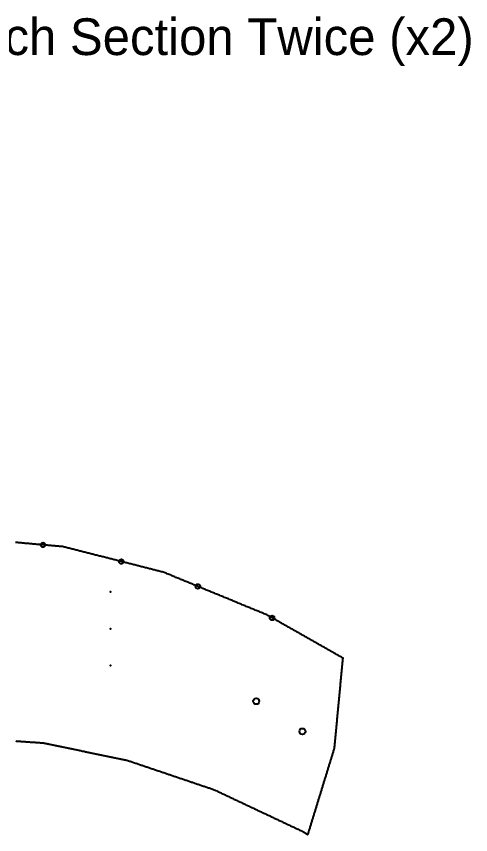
# Model space of a CAD drawing. Extents: x 2 to 431, y 2 to 326.
# Drawn here: x 219.3 to 268.8, y 1.6 to 90.7 of the extents above; entities that cross this region are included whole.
import ezdxf

# ---------------------------------------------------------------- set-up
doc = ezdxf.new("R2010")
doc.units = 0
doc.layers.get('0').update_dxf_attribs({"linetype": 'CONTINUOUS'})
for name, color, linetype in [('ANNOTATION', 7, 'CONTINUOUS'), ('DRILLING', 3, 'CONTINUOUS'), ('ENGRAVE', 4, 'CONTINUOUS'), ('RIB_INDICATION', 1, 'CONTINUOUS')]:
    doc.layers.add(name, color=color, linetype=linetype)

# ---------------------------------------------------------------- blocks, each defined once
blk = doc.blocks.new('*U200')
at = {"layer": 'ANNOTATION', "linetype": 'BYBLOCK'}
blk.add_line((201.429, 87.99), (201.789, 87.99), dxfattribs=at)
blk.add_lwpolyline([(169.926, 76.593), (201.429, 87.99)], dxfattribs=at)
at = {"layer": 'ANNOTATION'}
blk.add_solid([(169.936, 76.565), (169.757, 76.532), (169.916, 76.621)], dxfattribs=at)
blk.add_text('Cut Each Section Twice (x2)', height=4, dxfattribs=at).set_placement((201.607, 86.516))
blk = doc.blocks.new('*U168')
at = {"layer": 'ENGRAVE'}
blk.add_point((0, 0), dxfattribs=at)
blk = doc.blocks.new('*U169')
at = {"layer": 'ENGRAVE', "color": 0, "linetype": 'BYBLOCK'}
for p in [(0, 0), (4, 0), (8, 0)]:
    blk.add_blockref('*U168', p, dxfattribs=at)

msp = doc.modelspace()

# ---------------------------------------------------------------- linework, layer by layer
msp.add_polyline3d([(219.196, 11.816, 0), (219.28, 11.81, 0), (219.364, 11.804, 0), (219.448, 11.798, 0), (219.531, 11.792, 0), (219.615, 11.786, 0), (219.699, 11.78, 0), (219.783, 11.774, 0), (219.867, 11.768, 0), (219.951, 11.762, 0), (220.034, 11.756, 0), (220.118, 11.75, 0), (220.202, 11.744, 0), (220.286, 11.738, 0), (220.37, 11.732, 0), (220.454, 11.726, 0), (220.537, 11.72, 0), (220.621, 11.714, 0), (220.705, 11.709, 0), (220.789, 11.703, 0), (220.873, 11.697, 0), (220.956, 11.691, 0), (221.04, 11.685, 0), (221.124, 11.679, 0), (221.208, 11.673, 0), (221.292, 11.667, 0), (221.376, 11.661, 0), (221.459, 11.655, 0), (221.543, 11.649, 0), (221.627, 11.643, 0), (221.711, 11.637, 0), (221.795, 11.631, 0), (221.879, 11.625, 0), (221.962, 11.619, 0), (222.046, 11.613, 0), (222.13, 11.607, 0), (222.215, 11.598, 0), (222.303, 11.579, 0), (222.392, 11.561, 0), (222.48, 11.543, 0), (222.568, 11.525, 0), (222.657, 11.507, 0), (222.745, 11.488, 0), (222.833, 11.47, 0), (222.921, 11.452, 0), (223.01, 11.434, 0), (223.098, 11.415, 0), (223.186, 11.397, 0), (223.274, 11.379, 0), (223.363, 11.361, 0), (223.451, 11.343, 0), (223.539, 11.324, 0), (223.628, 11.306, 0), (223.716, 11.288, 0), (223.804, 11.27, 0), (223.892, 11.252, 0), (223.981, 11.233, 0), (224.069, 11.215, 0), (224.157, 11.197, 0), (224.245, 11.179, 0), (224.334, 11.16, 0), (224.422, 11.142, 0), (224.51, 11.124, 0), (224.599, 11.106, 0), (224.687, 11.088, 0), (224.775, 11.069, 0), (224.863, 11.051, 0), (224.952, 11.033, 0), (225.04, 11.015, 0), (225.128, 10.996, 0), (225.216, 10.978, 0), (225.305, 10.96, 0), (225.393, 10.942, 0), (225.481, 10.924, 0), (225.57, 10.905, 0), (225.658, 10.887, 0), (225.746, 10.869, 0), (225.834, 10.851, 0), (225.923, 10.832, 0), (226.011, 10.814, 0), (226.099, 10.796, 0), (226.188, 10.778, 0), (226.276, 10.76, 0), (226.364, 10.741, 0), (226.452, 10.723, 0), (226.541, 10.705, 0), (226.629, 10.687, 0), (226.717, 10.668, 0), (226.805, 10.65, 0), (226.894, 10.632, 0), (226.982, 10.614, 0), (227.07, 10.596, 0), (227.159, 10.577, 0), (227.247, 10.559, 0), (227.335, 10.541, 0), (227.423, 10.523, 0), (227.512, 10.505, 0), (227.6, 10.486, 0), (227.688, 10.468, 0), (227.776, 10.45, 0), (227.865, 10.432, 0), (227.953, 10.413, 0), (228.041, 10.395, 0), (228.13, 10.377, 0), (228.218, 10.359, 0), (228.306, 10.341, 0), (228.394, 10.322, 0), (228.483, 10.304, 0), (228.571, 10.286, 0), (228.659, 10.268, 0), (228.747, 10.249, 0), (228.836, 10.231, 0), (228.924, 10.213, 0), (229.012, 10.195, 0), (229.101, 10.177, 0), (229.189, 10.158, 0), (229.277, 10.14, 0), (229.365, 10.122, 0), (229.454, 10.104, 0), (229.542, 10.085, 0), (229.63, 10.067, 0), (229.718, 10.049, 0), (229.807, 10.031, 0), (229.895, 10.012, 0), (229.983, 9.994, 0), (230.072, 9.976, 0), (230.16, 9.958, 0), (230.248, 9.94, 0), (230.336, 9.921, 0), (230.425, 9.903, 0), (230.513, 9.885, 0), (230.601, 9.867, 0), (230.69, 9.849, 0), (230.778, 9.83, 0), (230.866, 9.812, 0), (230.954, 9.794, 0), (231.043, 9.776, 0), (231.131, 9.757, 0), (231.219, 9.739, 0), (231.307, 9.721, 0), (231.398, 9.693, 0), (231.49, 9.662, 0), (231.581, 9.631, 0), (231.672, 9.6, 0), (231.764, 9.57, 0), (231.855, 9.539, 0), (231.947, 9.508, 0), (232.038, 9.477, 0), (232.13, 9.446, 0), (232.221, 9.415, 0), (232.313, 9.384, 0), (232.404, 9.353, 0), (232.496, 9.322, 0), (232.587, 9.291, 0), (232.679, 9.26, 0), (232.77, 9.229, 0), (232.861, 9.198, 0), (232.953, 9.168, 0), (233.044, 9.137, 0), (233.136, 9.106, 0), (233.227, 9.075, 0), (233.319, 9.044, 0), (233.41, 9.013, 0), (233.502, 8.982, 0), (233.593, 8.951, 0), (233.685, 8.92, 0), (233.776, 8.889, 0), (233.868, 8.858, 0), (233.959, 8.827, 0), (234.05, 8.796, 0), (234.142, 8.766, 0), (234.233, 8.735, 0), (234.325, 8.704, 0), (234.416, 8.673, 0), (234.508, 8.642, 0), (234.599, 8.611, 0), (234.691, 8.58, 0), (234.782, 8.549, 0), (234.874, 8.518, 0), (234.965, 8.487, 0), (235.057, 8.456, 0), (235.148, 8.425, 0), (235.239, 8.395, 0), (235.331, 8.364, 0), (235.422, 8.333, 0), (235.514, 8.302, 0), (235.605, 8.271, 0), (235.697, 8.24, 0), (235.788, 8.209, 0), (235.88, 8.178, 0), (235.971, 8.147, 0), (236.063, 8.116, 0), (236.154, 8.085, 0), (236.246, 8.054, 0), (236.337, 8.023, 0), (236.428, 7.993, 0), (236.52, 7.962, 0), (236.611, 7.931, 0), (236.703, 7.9, 0), (236.794, 7.869, 0), (236.886, 7.838, 0), (236.977, 7.807, 0), (237.069, 7.776, 0), (237.16, 7.745, 0), (237.252, 7.714, 0), (237.343, 7.683, 0), (237.435, 7.652, 0), (237.526, 7.621, 0), (237.617, 7.591, 0), (237.709, 7.56, 0), (237.8, 7.529, 0), (237.892, 7.498, 0), (237.983, 7.467, 0), (238.075, 7.436, 0), (238.166, 7.405, 0), (238.258, 7.374, 0), (238.349, 7.343, 0), (238.441, 7.312, 0), (238.532, 7.281, 0), (238.624, 7.25, 0), (238.715, 7.219, 0), (238.806, 7.189, 0), (238.898, 7.158, 0), (238.989, 7.127, 0), (239.081, 7.096, 0), (239.172, 7.065, 0), (239.264, 7.034, 0), (239.355, 7.003, 0), (239.447, 6.972, 0), (239.538, 6.941, 0), (239.63, 6.91, 0), (239.721, 6.879, 0), (239.813, 6.848, 0), (239.904, 6.817, 0), (239.995, 6.787, 0), (240.087, 6.756, 0), (240.178, 6.725, 0), (240.27, 6.694, 0), (240.361, 6.663, 0), (240.453, 6.632, 0), (240.544, 6.601, 0), (240.636, 6.57, 0), (240.727, 6.539, 0), (240.819, 6.505, 0), (240.912, 6.461, 0), (241.006, 6.417, 0), (241.099, 6.373, 0), (241.192, 6.329, 0), (241.286, 6.285, 0), (241.379, 6.241, 0), (241.472, 6.197, 0), (241.565, 6.153, 0), (241.659, 6.109, 0), (241.752, 6.065, 0), (241.845, 6.021, 0), (241.939, 5.977, 0), (242.032, 5.933, 0), (242.125, 5.889, 0), (242.219, 5.845, 0), (242.312, 5.801, 0), (242.405, 5.757, 0), (242.499, 5.713, 0), (242.592, 5.669, 0), (242.685, 5.625, 0), (242.778, 5.581, 0), (242.872, 5.537, 0), (242.965, 5.493, 0), (243.058, 5.449, 0), (243.152, 5.405, 0), (243.245, 5.361, 0), (243.338, 5.317, 0), (243.432, 5.273, 0), (243.525, 5.229, 0), (243.618, 5.185, 0), (243.711, 5.141, 0), (243.805, 5.097, 0), (243.898, 5.053, 0), (243.991, 5.009, 0), (244.085, 4.965, 0), (244.178, 4.921, 0), (244.271, 4.877, 0), (244.365, 4.833, 0), (244.458, 4.789, 0), (244.551, 4.745, 0), (244.644, 4.701, 0), (244.738, 4.657, 0), (244.831, 4.613, 0), (244.924, 4.569, 0), (245.018, 4.525, 0), (245.111, 4.481, 0), (245.204, 4.437, 0), (245.298, 4.393, 0), (245.391, 4.349, 0), (245.484, 4.305, 0), (245.578, 4.261, 0), (245.671, 4.217, 0), (245.764, 4.173, 0), (245.857, 4.129, 0), (245.951, 4.085, 0), (246.044, 4.041, 0), (246.137, 3.997, 0), (246.231, 3.953, 0), (246.324, 3.909, 0), (246.417, 3.865, 0), (246.511, 3.821, 0), (246.604, 3.777, 0), (246.697, 3.733, 0), (246.79, 3.689, 0), (246.884, 3.645, 0), (246.977, 3.601, 0), (247.07, 3.557, 0), (247.164, 3.513, 0), (247.257, 3.469, 0), (247.35, 3.425, 0), (247.444, 3.381, 0), (247.537, 3.337, 0), (247.63, 3.293, 0), (247.723, 3.249, 0), (247.817, 3.205, 0), (247.91, 3.161, 0), (248.003, 3.117, 0), (248.097, 3.073, 0), (248.19, 3.029, 0), (248.283, 2.985, 0), (248.377, 2.941, 0), (248.47, 2.897, 0), (248.563, 2.853, 0), (248.657, 2.809, 0), (248.75, 2.765, 0), (248.843, 2.721, 0), (248.936, 2.677, 0), (249.03, 2.633, 0), (249.123, 2.589, 0), (249.216, 2.545, 0), (249.31, 2.501, 0), (249.403, 2.457, 0), (249.496, 2.413, 0), (249.59, 2.369, 0), (249.683, 2.325, 0), (249.776, 2.281, 0), (249.869, 2.237, 0), (249.963, 2.193, 0), (250.056, 2.149, 0), (250.149, 2.105, 0), (250.243, 2.061, 0), (250.336, 2.017, 0), (250.429, 1.973, 0), (250.462, 1.957, 0), (250.467, 1.954, 0), (250.473, 1.95, 0), (250.478, 1.947, 0), (250.484, 1.944, 0), (250.489, 1.94, 0), (250.495, 1.937, 0), (250.5, 1.934, 0), (250.506, 1.93, 0), (250.511, 1.927, 0), (250.517, 1.924, 0), (250.522, 1.92, 0), (250.528, 1.917, 0), (250.533, 1.913, 0), (250.539, 1.91, 0), (250.544, 1.907, 0), (250.55, 1.903, 0), (250.555, 1.9, 0), (250.561, 1.897, 0), (250.566, 1.893, 0), (250.572, 1.89, 0), (250.577, 1.887, 0), (250.583, 1.883, 0), (250.588, 1.88, 0), (250.594, 1.877, 0), (250.599, 1.873, 0), (250.605, 1.87, 0), (250.61, 1.867, 0), (250.616, 1.863, 0), (250.621, 1.86, 0), (250.626, 1.856, 0), (250.632, 1.853, 0), (250.637, 1.85, 0), (250.643, 1.846, 0), (250.648, 1.843, 0), (250.654, 1.84, 0), (250.659, 1.836, 0), (250.665, 1.833, 0), (250.67, 1.83, 0), (250.676, 1.826, 0), (250.681, 1.823, 0), (250.687, 1.819, 0), (250.692, 1.816, 0), (250.698, 1.813, 0), (250.703, 1.809, 0), (250.709, 1.806, 0), (250.714, 1.803, 0), (250.72, 1.799, 0), (250.725, 1.796, 0), (250.731, 1.793, 0), (250.736, 1.789, 0), (250.742, 1.786, 0), (250.747, 1.783, 0), (250.753, 1.779, 0), (250.758, 1.776, 0), (250.764, 1.773, 0), (250.769, 1.769, 0), (250.775, 1.766, 0), (250.78, 1.762, 0), (250.786, 1.759, 0), (250.791, 1.756, 0), (250.796, 1.752, 0), (250.802, 1.749, 0), (250.807, 1.746, 0), (250.813, 1.742, 0), (250.818, 1.739, 0), (250.824, 1.736, 0), (250.829, 1.732, 0), (250.835, 1.729, 0), (250.84, 1.726, 0), (250.846, 1.722, 0), (250.851, 1.719, 0), (250.857, 1.715, 0), (250.862, 1.712, 0), (250.868, 1.709, 0), (250.873, 1.705, 0), (250.879, 1.702, 0), (250.884, 1.699, 0), (250.89, 1.695, 0), (250.895, 1.692, 0), (250.901, 1.689, 0), (250.906, 1.685, 0), (250.912, 1.682, 0), (250.917, 1.679, 0), (250.923, 1.675, 0), (250.928, 1.672, 0), (250.934, 1.668, 0), (250.939, 1.665, 0), (250.945, 1.662, 0), (250.95, 1.658, 0), (250.956, 1.655, 0), (250.961, 1.652, 0), (250.966, 1.648, 0), (250.972, 1.645, 0), (250.977, 1.642, 0), (250.983, 1.638, 0), (250.988, 1.635, 0), (250.994, 1.632, 0), (250.999, 1.628, 0), (251.005, 1.625, 0), (251.01, 1.621, 0), (251.016, 1.618, 0), (251.021, 1.615, 0), (251.03, 1.626, 0), (251.058, 1.716, 0), (251.086, 1.806, 0), (251.113, 1.896, 0), (251.141, 1.986, 0), (251.169, 2.076, 0), (251.197, 2.166, 0), (251.224, 2.256, 0), (251.252, 2.346, 0), (251.28, 2.436, 0), (251.307, 2.526, 0), (251.335, 2.616, 0), (251.363, 2.706, 0), (251.39, 2.796, 0), (251.418, 2.886, 0), (251.446, 2.976, 0), (251.474, 3.066, 0), (251.501, 3.156, 0), (251.529, 3.246, 0), (251.557, 3.336, 0), (251.584, 3.426, 0), (251.612, 3.516, 0), (251.64, 3.606, 0), (251.667, 3.696, 0), (251.695, 3.786, 0), (251.723, 3.876, 0), (251.751, 3.966, 0), (251.778, 4.056, 0), (251.806, 4.146, 0), (251.834, 4.236, 0), (251.861, 4.326, 0), (251.889, 4.416, 0), (251.917, 4.506, 0), (251.944, 4.596, 0), (251.972, 4.686, 0), (252, 4.776, 0), (252.028, 4.866, 0), (252.055, 4.956, 0), (252.083, 5.046, 0), (252.111, 5.136, 0), (252.138, 5.226, 0), (252.166, 5.316, 0), (252.194, 5.406, 0), (252.221, 5.496, 0), (252.249, 5.586, 0), (252.277, 5.676, 0), (252.304, 5.766, 0), (252.332, 5.856, 0), (252.36, 5.946, 0), (252.388, 6.036, 0), (252.415, 6.126, 0), (252.443, 6.216, 0), (252.471, 6.306, 0), (252.498, 6.396, 0), (252.526, 6.486, 0), (252.554, 6.576, 0), (252.581, 6.666, 0), (252.609, 6.756, 0), (252.637, 6.846, 0), (252.665, 6.936, 0), (252.692, 7.026, 0), (252.72, 7.116, 0), (252.748, 7.206, 0), (252.775, 7.296, 0), (252.803, 7.386, 0), (252.831, 7.476, 0), (252.858, 7.566, 0), (252.886, 7.656, 0), (252.914, 7.746, 0), (252.942, 7.836, 0), (252.969, 7.926, 0), (252.997, 8.016, 0), (253.025, 8.106, 0), (253.052, 8.196, 0), (253.08, 8.286, 0), (253.108, 8.376, 0), (253.135, 8.466, 0), (253.163, 8.556, 0), (253.191, 8.646, 0), (253.219, 8.736, 0), (253.246, 8.826, 0), (253.274, 8.916, 0), (253.302, 9.006, 0), (253.329, 9.096, 0), (253.357, 9.186, 0), (253.385, 9.276, 0), (253.412, 9.366, 0), (253.44, 9.456, 0), (253.468, 9.546, 0), (253.496, 9.636, 0), (253.523, 9.726, 0), (253.551, 9.816, 0), (253.579, 9.906, 0), (253.606, 9.996, 0), (253.634, 10.086, 0), (253.662, 10.176, 0), (253.689, 10.266, 0), (253.717, 10.356, 0), (253.745, 10.446, 0), (253.773, 10.536, 0), (253.8, 10.626, 0), (253.828, 10.716, 0), (253.856, 10.806, 0), (253.883, 10.896, 0), (253.895, 10.935, 0), (253.898, 10.945, 0), (253.901, 10.954, 0), (253.903, 10.963, 0), (253.906, 10.973, 0), (253.908, 10.982, 0), (253.91, 10.992, 0), (253.913, 11.001, 0), (253.915, 11.01, 0), (253.917, 11.02, 0), (253.919, 11.029, 0), (253.921, 11.039, 0), (253.922, 11.048, 0), (253.924, 11.058, 0), (253.926, 11.068, 0), (253.927, 11.077, 0), (253.928, 11.087, 0), (253.93, 11.096, 0), (253.931, 11.106, 0), (253.932, 11.115, 0), (253.933, 11.125, 0), (253.938, 11.177, 0), (253.947, 11.271, 0), (253.956, 11.364, 0), (253.964, 11.458, 0), (253.973, 11.552, 0), (253.982, 11.646, 0), (253.991, 11.739, 0), (254, 11.833, 0), (254.009, 11.927, 0), (254.018, 12.021, 0), (254.026, 12.114, 0), (254.035, 12.208, 0), (254.044, 12.302, 0), (254.053, 12.396, 0), (254.062, 12.489, 0), (254.071, 12.583, 0), (254.079, 12.677, 0), (254.088, 12.771, 0), (254.097, 12.864, 0), (254.106, 12.958, 0), (254.115, 13.052, 0), (254.124, 13.146, 0), (254.133, 13.239, 0), (254.141, 13.333, 0), (254.15, 13.427, 0), (254.159, 13.521, 0), (254.168, 13.614, 0), (254.177, 13.708, 0), (254.186, 13.802, 0), (254.195, 13.896, 0), (254.203, 13.989, 0), (254.212, 14.083, 0), (254.221, 14.177, 0), (254.23, 14.271, 0), (254.239, 14.364, 0), (254.248, 14.458, 0), (254.257, 14.552, 0), (254.265, 14.646, 0), (254.274, 14.739, 0), (254.283, 14.833, 0), (254.292, 14.927, 0), (254.301, 15.021, 0), (254.31, 15.114, 0), (254.318, 15.208, 0), (254.327, 15.302, 0), (254.336, 15.396, 0), (254.345, 15.489, 0), (254.354, 15.583, 0), (254.363, 15.677, 0), (254.372, 15.771, 0), (254.38, 15.864, 0), (254.389, 15.958, 0), (254.398, 16.052, 0), (254.407, 16.145, 0), (254.416, 16.239, 0), (254.425, 16.333, 0), (254.434, 16.427, 0), (254.442, 16.52, 0), (254.451, 16.614, 0), (254.46, 16.708, 0), (254.469, 16.802, 0), (254.478, 16.895, 0), (254.487, 16.989, 0), (254.495, 17.083, 0), (254.504, 17.177, 0), (254.513, 17.27, 0), (254.522, 17.364, 0), (254.531, 17.458, 0), (254.54, 17.552, 0), (254.549, 17.645, 0), (254.557, 17.739, 0), (254.566, 17.833, 0), (254.575, 17.927, 0), (254.584, 18.02, 0), (254.593, 18.114, 0), (254.602, 18.208, 0), (254.611, 18.302, 0), (254.619, 18.395, 0), (254.628, 18.489, 0), (254.637, 18.583, 0), (254.646, 18.677, 0), (254.655, 18.77, 0), (254.664, 18.864, 0), (254.673, 18.958, 0), (254.681, 19.052, 0), (254.69, 19.145, 0), (254.699, 19.239, 0), (254.708, 19.333, 0), (254.717, 19.427, 0), (254.726, 19.52, 0), (254.734, 19.614, 0), (254.743, 19.708, 0), (254.752, 19.802, 0), (254.761, 19.895, 0), (254.77, 19.989, 0), (254.779, 20.083, 0), (254.788, 20.177, 0), (254.796, 20.27, 0), (254.805, 20.364, 0), (254.814, 20.458, 0), (254.823, 20.552, 0), (254.832, 20.645, 0), (254.841, 20.739, 0), (254.85, 20.833, 0), (254.772, 20.88, 0), (254.691, 20.926, 0), (254.611, 20.971, 0), (254.53, 21.017, 0), (254.449, 21.063, 0), (254.369, 21.109, 0), (254.288, 21.154, 0), (254.208, 21.2, 0), (254.127, 21.246, 0), (254.046, 21.291, 0), (253.966, 21.337, 0), (253.885, 21.383, 0), (253.805, 21.429, 0), (253.724, 21.474, 0), (253.643, 21.52, 0), (253.563, 21.566, 0), (253.482, 21.611, 0), (253.402, 21.657, 0), (253.321, 21.703, 0), (253.24, 21.749, 0), (253.16, 21.794, 0), (253.079, 21.84, 0), (252.999, 21.886, 0), (252.918, 21.931, 0), (252.837, 21.977, 0), (252.757, 22.023, 0), (252.676, 22.069, 0), (252.596, 22.114, 0), (252.515, 22.16, 0), (252.434, 22.206, 0), (252.354, 22.251, 0), (252.273, 22.297, 0), (252.193, 22.343, 0), (252.112, 22.389, 0), (252.031, 22.434, 0), (251.951, 22.48, 0), (251.87, 22.526, 0), (251.79, 22.571, 0), (251.709, 22.617, 0), (251.629, 22.663, 0), (251.548, 22.709, 0), (251.467, 22.754, 0), (251.387, 22.8, 0), (251.306, 22.846, 0), (251.226, 22.891, 0), (251.145, 22.937, 0), (251.064, 22.983, 0), (250.984, 23.029, 0), (250.903, 23.074, 0), (250.823, 23.12, 0), (250.742, 23.166, 0), (250.661, 23.211, 0), (250.581, 23.257, 0), (250.5, 23.303, 0), (250.42, 23.349, 0), (250.339, 23.394, 0), (250.258, 23.44, 0), (250.178, 23.486, 0), (250.097, 23.531, 0), (250.017, 23.577, 0), (249.936, 23.623, 0), (249.855, 23.668, 0), (249.775, 23.714, 0), (249.694, 23.76, 0), (249.614, 23.806, 0), (249.533, 23.851, 0), (249.452, 23.897, 0), (249.372, 23.943, 0), (249.291, 23.988, 0), (249.211, 24.034, 0), (249.13, 24.08, 0), (249.049, 24.125, 0), (248.969, 24.171, 0), (248.888, 24.217, 0), (248.808, 24.263, 0), (248.727, 24.308, 0), (248.646, 24.354, 0), (248.566, 24.4, 0), (248.485, 24.445, 0), (248.405, 24.491, 0), (248.324, 24.537, 0), (248.244, 24.583, 0), (248.163, 24.628, 0), (248.082, 24.674, 0), (248.002, 24.72, 0), (247.921, 24.765, 0), (247.841, 24.811, 0), (247.76, 24.857, 0), (247.679, 24.903, 0), (247.599, 24.948, 0), (247.518, 24.994, 0), (247.438, 25.04, 0), (247.357, 25.085, 0), (247.276, 25.131, 0), (247.196, 25.177, 0), (247.115, 25.223, 0), (247.035, 25.268, 0), (246.954, 25.314, 0), (246.873, 25.36, 0), (246.793, 25.405, 0), (246.712, 25.451, 0), (246.632, 25.497, 0), (246.551, 25.543, 0), (246.459, 25.588, 0), (246.351, 25.632, 0), (246.243, 25.677, 0), (246.135, 25.721, 0), (246.027, 25.766, 0), (245.919, 25.81, 0), (245.812, 25.855, 0), (245.704, 25.899, 0), (245.596, 25.944, 0), (245.488, 25.988, 0), (245.38, 26.032, 0), (245.272, 26.077, 0), (245.165, 26.121, 0), (245.057, 26.166, 0), (244.949, 26.21, 0), (244.841, 26.255, 0), (244.733, 26.299, 0), (244.625, 26.344, 0), (244.518, 26.388, 0), (244.41, 26.433, 0), (244.302, 26.477, 0), (244.194, 26.522, 0), (244.086, 26.566, 0), (243.978, 26.611, 0), (243.871, 26.655, 0), (243.763, 26.7, 0), (243.655, 26.744, 0), (243.547, 26.789, 0), (243.439, 26.833, 0), (243.331, 26.878, 0), (243.224, 26.922, 0), (243.116, 26.966, 0), (243.008, 27.011, 0), (242.9, 27.055, 0), (242.792, 27.1, 0), (242.684, 27.144, 0), (242.577, 27.189, 0), (242.469, 27.233, 0), (242.361, 27.278, 0), (242.253, 27.322, 0), (242.145, 27.367, 0), (242.038, 27.411, 0), (241.93, 27.456, 0), (241.822, 27.5, 0), (241.714, 27.545, 0), (241.606, 27.589, 0), (241.498, 27.634, 0), (241.391, 27.678, 0), (241.283, 27.723, 0), (241.175, 27.767, 0), (241.067, 27.811, 0), (240.959, 27.856, 0), (240.851, 27.9, 0), (240.744, 27.945, 0), (240.636, 27.989, 0), (240.528, 28.034, 0), (240.42, 28.078, 0), (240.312, 28.123, 0), (240.204, 28.167, 0), (240.097, 28.212, 0), (239.989, 28.256, 0), (239.881, 28.301, 0), (239.773, 28.345, 0), (239.665, 28.39, 0), (239.557, 28.434, 0), (239.45, 28.479, 0), (239.342, 28.523, 0), (239.234, 28.568, 0), (239.126, 28.612, 0), (239.018, 28.657, 0), (238.91, 28.701, 0), (238.803, 28.745, 0), (238.695, 28.79, 0), (238.587, 28.834, 0), (238.479, 28.879, 0), (238.371, 28.923, 0), (238.263, 28.968, 0), (238.156, 29.012, 0), (238.048, 29.057, 0), (237.94, 29.101, 0), (237.832, 29.146, 0), (237.724, 29.19, 0), (237.617, 29.235, 0), (237.509, 29.279, 0), (237.401, 29.324, 0), (237.293, 29.368, 0), (237.185, 29.413, 0), (237.077, 29.457, 0), (236.97, 29.502, 0), (236.862, 29.546, 0), (236.754, 29.59, 0), (236.646, 29.635, 0), (236.538, 29.68, 0), (236.43, 29.724, 0), (236.323, 29.768, 0), (236.215, 29.813, 0), (236.107, 29.857, 0), (235.999, 29.902, 0), (235.891, 29.946, 0), (235.783, 29.991, 0), (235.676, 30.035, 0), (235.568, 30.08, 0), (235.46, 30.124, 0), (235.352, 30.169, 0), (235.245, 30.197, 0), (235.139, 30.224, 0), (235.032, 30.252, 0), (234.926, 30.279, 0), (234.819, 30.306, 0), (234.713, 30.333, 0), (234.606, 30.36, 0), (234.499, 30.387, 0), (234.393, 30.414, 0), (234.286, 30.441, 0), (234.18, 30.468, 0), (234.073, 30.495, 0), (233.967, 30.523, 0), (233.86, 30.55, 0), (233.753, 30.577, 0), (233.647, 30.604, 0), (233.54, 30.631, 0), (233.434, 30.658, 0), (233.327, 30.685, 0), (233.221, 30.712, 0), (233.114, 30.739, 0), (233.007, 30.767, 0), (232.901, 30.794, 0), (232.794, 30.821, 0), (232.688, 30.848, 0), (232.581, 30.875, 0), (232.475, 30.902, 0), (232.368, 30.929, 0), (232.261, 30.956, 0), (232.155, 30.983, 0), (232.048, 31.01, 0), (231.942, 31.038, 0), (231.835, 31.065, 0), (231.728, 31.092, 0), (231.622, 31.119, 0), (231.515, 31.146, 0), (231.409, 31.173, 0), (231.302, 31.2, 0), (231.196, 31.227, 0), (231.089, 31.254, 0), (230.982, 31.281, 0), (230.876, 31.308, 0), (230.769, 31.336, 0), (230.663, 31.363, 0), (230.556, 31.39, 0), (230.45, 31.417, 0), (230.343, 31.444, 0), (230.236, 31.471, 0), (230.13, 31.498, 0), (230.023, 31.525, 0), (229.917, 31.552, 0), (229.81, 31.579, 0), (229.704, 31.607, 0), (229.597, 31.634, 0), (229.49, 31.661, 0), (229.384, 31.688, 0), (229.277, 31.715, 0), (229.171, 31.742, 0), (229.064, 31.769, 0), (228.958, 31.796, 0), (228.851, 31.823, 0), (228.744, 31.851, 0), (228.638, 31.878, 0), (228.531, 31.905, 0), (228.425, 31.932, 0), (228.318, 31.959, 0), (228.212, 31.986, 0), (228.105, 32.013, 0), (227.998, 32.04, 0), (227.892, 32.067, 0), (227.785, 32.094, 0), (227.679, 32.121, 0), (227.572, 32.149, 0), (227.466, 32.176, 0), (227.359, 32.203, 0), (227.252, 32.23, 0), (227.146, 32.257, 0), (227.039, 32.284, 0), (226.933, 32.311, 0), (226.826, 32.338, 0), (226.72, 32.365, 0), (226.613, 32.392, 0), (226.506, 32.42, 0), (226.4, 32.447, 0), (226.293, 32.474, 0), (226.187, 32.501, 0), (226.08, 32.528, 0), (225.974, 32.555, 0), (225.867, 32.582, 0), (225.76, 32.609, 0), (225.654, 32.636, 0), (225.547, 32.663, 0), (225.441, 32.691, 0), (225.334, 32.718, 0), (225.228, 32.745, 0), (225.121, 32.772, 0), (225.014, 32.799, 0), (224.908, 32.826, 0), (224.801, 32.853, 0), (224.695, 32.88, 0), (224.588, 32.907, 0), (224.482, 32.934, 0), (224.375, 32.962, 0), (224.269, 32.982, 0), (224.165, 32.991, 0), (224.061, 33, 0), (223.956, 33.01, 0), (223.852, 33.019, 0), (223.748, 33.028, 0), (223.644, 33.037, 0), (223.539, 33.046, 0), (223.435, 33.055, 0), (223.331, 33.064, 0), (223.226, 33.074, 0), (223.122, 33.083, 0), (223.018, 33.092, 0), (222.914, 33.101, 0), (222.809, 33.11, 0), (222.705, 33.119, 0), (222.601, 33.129, 0), (222.496, 33.138, 0), (222.392, 33.147, 0), (222.288, 33.156, 0), (222.184, 33.165, 0), (222.079, 33.174, 0), (221.975, 33.184, 0), (221.871, 33.193, 0), (221.766, 33.202, 0), (221.662, 33.211, 0), (221.558, 33.22, 0), (221.453, 33.229, 0), (221.349, 33.239, 0), (221.245, 33.248, 0), (221.141, 33.257, 0), (221.036, 33.266, 0), (220.932, 33.275, 0), (220.828, 33.284, 0), (220.723, 33.293, 0), (220.619, 33.303, 0), (220.515, 33.312, 0), (220.411, 33.321, 0), (220.306, 33.33, 0), (220.202, 33.339, 0), (220.098, 33.348, 0), (219.993, 33.358, 0), (219.889, 33.367, 0), (219.785, 33.376, 0), (219.681, 33.385, 0), (219.576, 33.394, 0), (219.472, 33.403, 0), (219.368, 33.413, 0), (219.263, 33.422, 0), (219.159, 33.431, 0)])
at = {"layer": 'DRILLING'}
for centre in [(245.397, 16.136), (250.424, 12.861)]:
    msp.add_circle(centre, 0.323, dxfattribs=at)
at = {"layer": 'RIB_INDICATION'}
for centre in [(222.161, 33.167), (230.695, 31.354), (239.034, 28.65), (247.121, 25.219)]:
    msp.add_circle(centre, 0.25, dxfattribs=at)

# ---------------------------------------------------------------- block references
msp.add_blockref('*U200', (0, 0))
at = {"layer": 'ENGRAVE', "xscale": -1, "rotation": 90}
msp.add_blockref('*U169', (229.511, 28.044), dxfattribs=at)

doc.saveas('drawing.dxf')
